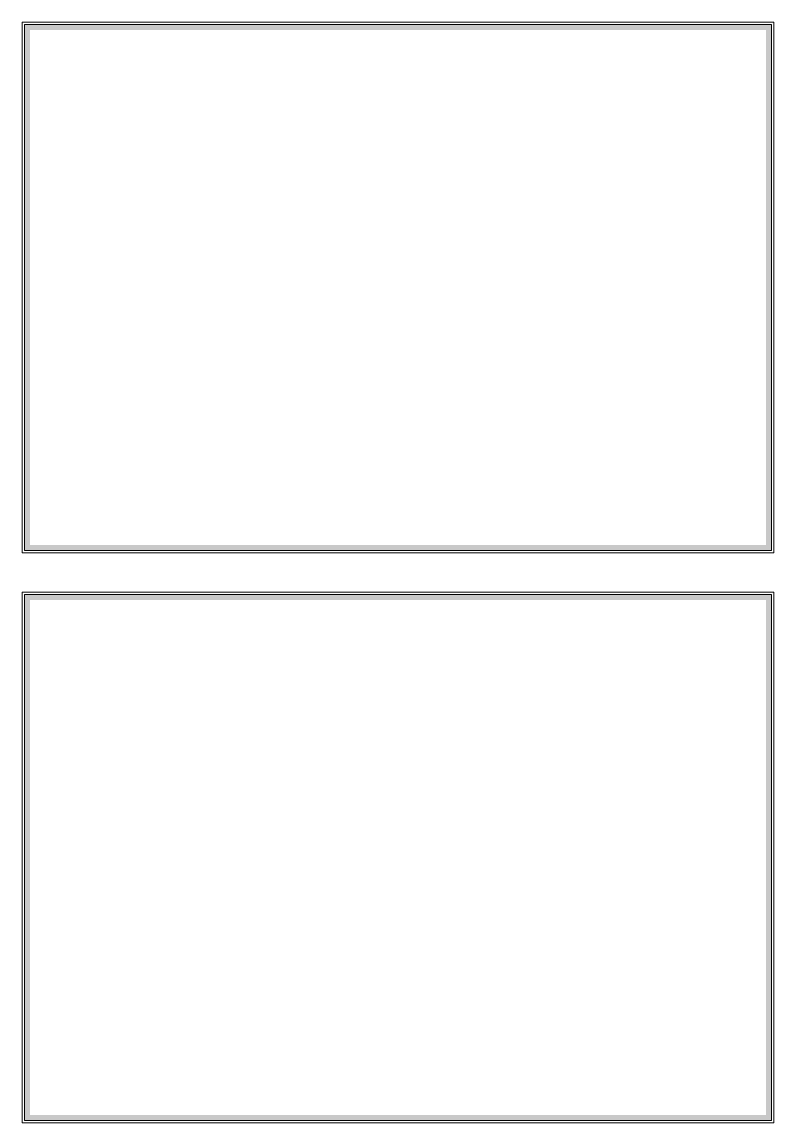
# Model space of a CAD drawing. Header units: millimetres. Extents: x 35877 to 3066687, y -650199 to -40525.
# Drawn here: x 148348.3 to 148626.3, y -180720.2 to -180313.3 of the extents above; entities that cross this region are included whole.
import ezdxf

# ---------------------------------------------------------------- set-up
doc = ezdxf.new("R2010")
doc.units = ezdxf.units.MM
doc.header["$MEASUREMENT"] = 0
doc.linetypes.add('DASHEDX2', pattern=[1.5, 1, -0.5])
doc.layers.add('Dimension', color=10, linetype='DASHEDX2', lineweight=20)

msp = doc.modelspace()

# ---------------------------------------------------------------- hatches: boundary and pattern name
at = {"layer": 'Dimension', "true_color": 0xd39e00, "transparency": 33554687}
h = msp.add_hatch(color=42, dxfattribs=at)
h.paths.add_polyline_path([(148349.28, -180314.25), (148349.28, -180508.55), (148625.33, -180508.55), (148625.33, -180314.25)])
h.paths.add_polyline_path([(148351.21, -180316.18), (148623.39, -180316.18), (148623.39, -180506.62), (148351.21, -180506.62)], flags=16)
h = msp.add_hatch(color=42, dxfattribs=at)
h.paths.add_polyline_path([(148349.28, -180524.92), (148349.28, -180719.23), (148625.33, -180719.23), (148625.33, -180524.92)])
h.paths.add_polyline_path([(148351.21, -180526.86), (148623.39, -180526.86), (148623.39, -180717.29), (148351.21, -180717.29)], flags=16)

# ---------------------------------------------------------------- linework, layer by layer
at = {"layer": 'Dimension', "color": 42, "linetype": 'Continuous', "true_color": 0xd39e00, "transparency": 33554687}
for points in [[(148348.31, -180313.28), (148626.3, -180313.28), (148626.3, -180509.52), (148348.31, -180509.52)], [(148349.28, -180314.25), (148625.33, -180314.25), (148625.33, -180508.55), (148349.28, -180508.55)], [(148348.31, -180523.95), (148626.3, -180523.95), (148626.3, -180720.19), (148348.31, -180720.19)], [(148349.28, -180524.92), (148625.33, -180524.92), (148625.33, -180719.23), (148349.28, -180719.23)]]:
    msp.add_lwpolyline(points, close=True, dxfattribs=at)

doc.saveas('drawing.dxf')
